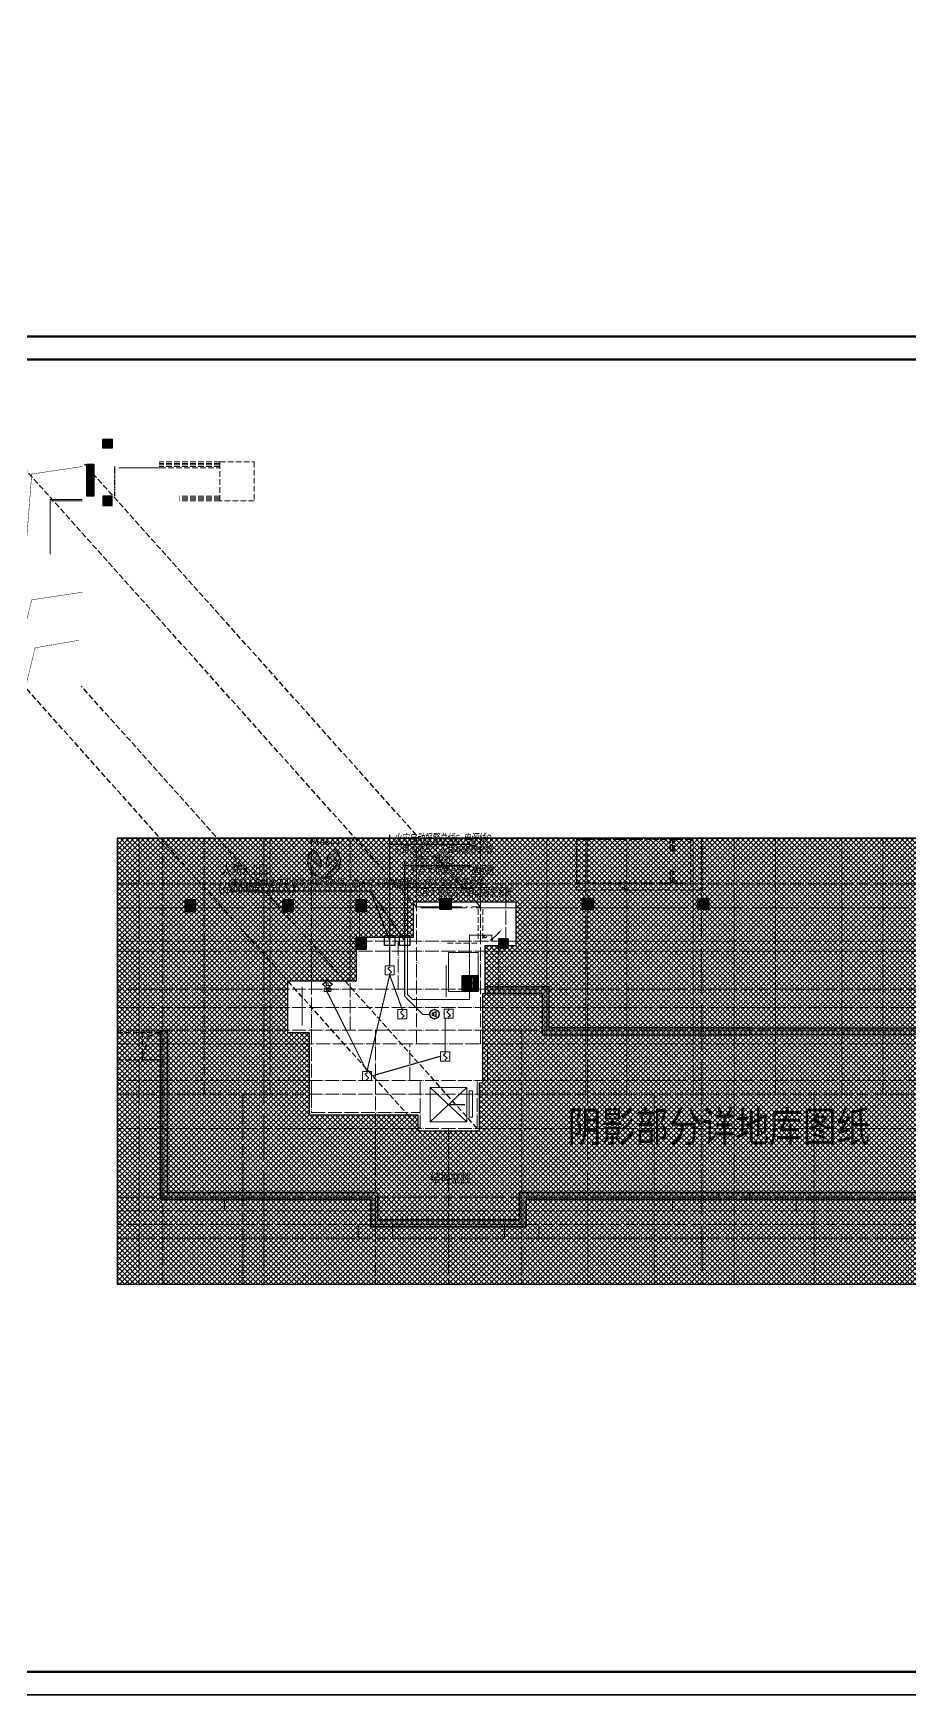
# Model space of a CAD drawing. Extents: x 3002737 to 4077523, y -995787 to -7267.
# Drawn here: x 3041366 to 3079713, y -875987 to -803319 of the extents above; entities that cross this region are included whole.
import ezdxf
from ezdxf.enums import TextEntityAlignment as Align
from ezdxf.xclip import XClip

# ---------------------------------------------------------------- set-up
doc = ezdxf.new("R2010")
doc.units = 0
doc.header["$LTSCALE"] = 1000
doc.header["$MEASUREMENT"] = 0
doc.header["$XCLIPFRAME"] = 2
for name, pattern in [('#P_--_20B1_001_t3$0$DASH', [0.35, 0.25, -0.1]), ('__DASH', [0.35, 0.25, -0.1]), ('DASH', [0.35, 0.25, -0.1]), ('DOTE', [2.4200000000000004, 2, -0.2, 0.02, -0.2]), ('HIDDEN', [0.375, 0.25, -0.125])]:
    doc.linetypes.add(name, pattern=pattern)
doc.layers.get('0').update_dxf_attribs({"linetype": 'CONTINUOUS'})
for name, color, linetype in [('!!电气', 1, 'CONTINUOUS'), ('!校对', 2, 'CONTINUOUS'), ('0-R-口部编号', 211, 'CONTINUOUS'), ('0-R-风井', 2, 'CONTINUOUS'), ('0-R疏散口', 20, 'CONTINUOUS'), ('0-R防护单元标注', 2, 'CONTINUOUS'), ('DIM-照明', 7, 'CONTINUOUS'), ('EQUIP-安防', 3, 'CONTINUOUS'), ('EQUIP-广播', 3, 'CONTINUOUS'), ('HS-A-停车位（标准）', 9, 'CONTINUOUS'), ('LWIRE', 4, 'CONTINUOUS'), ('S-砼墙', 40, 'CONTINUOUS'), ('text', 7, 'CONTINUOUS'), ('VPIPE-雨水', 4, 'DASH'), ('WIRE-消防', 4, 'CONTINUOUS'), ('WIRE-消防广播', 4, 'DOTE'), ('WIRE-照明', 2, 'CONTINUOUS'), ('人防集水坑', 11, 'CONTINUOUS'), ('审核', 1, 'CONTINUOUS'), ('疏散口', 20, 'CONTINUOUS')]:
    doc.layers.add(name, color=color, linetype=linetype)
for name, color, linetype, lineweight in [('3.5方案汇报，与郭总、侯月琴确定户型_t8$0$STAIR', 2, 'CONTINUOUS', 18), ('DOTE', 19, 'DOTE', 9), ('EQUIP-消防', 3, 'CONTINUOUS', 20), ('PUB_HATCH', 8, 'CONTINUOUS', 9), ('STAIR', 252, 'CONTINUOUS', 20), ('WINDOW', 146, 'CONTINUOUS', 20), ('图框', 147, 'CONTINUOUS', 20), ('填充', 251, 'CONTINUOUS', 5), ('平面-看线', 252, 'CONTINUOUS', 15), ('排水', 252, 'CONTINUOUS', 20), ('砼柱', 2, 'CONTINUOUS', 35)]:
    doc.layers.add(name, color=color, linetype=linetype, lineweight=lineweight)
doc.layers.add('yichutu', color=7, linetype='CONTINUOUS', true_color=0xffffff, plot=False)
doc.styles.add('-宋体', font='', dxfattribs={"width": 0.8})
doc.styles.add('_TEL_DIM', font='SIMPLEX', dxfattribs={"width": 0.8, "height": 3.5, "bigfont": 'HZTXT'})
doc.styles.add('HZTXT', font='gbeitc.shx', dxfattribs={"width": 0.8, "height": 400, "bigfont": 'hztxt.shx'})
doc.styles.get("Standard").update_dxf_attribs({"font": 'gbenor.shx', "bigfont": 'gbcbig.shx'})
doc.styles.add('黑体', font='simhei.ttf')
doc.styles.get('-宋体').set_extended_font_data('SimSun')

# ---------------------------------------------------------------- blocks, each defined once
blk = doc.blocks.new('A$C1DD019F9')
at = {"layer": '疏散口'}
h = blk.add_hatch(color=256, dxfattribs=at)
edge = h.paths.add_edge_path()
edge.add_line((1657.837590239942, 3315.723901660649), (367.3306208625436, 2025.216944172512))
edge.add_arc((562.7390984487897, 1829.808464785995), 276.3493204781321, 134.999999736071, 315.0000450135555)
edge.add_line((758.1477304548025, 1634.400139819365), (1381.488251060247, 2257.740654682275))
edge.add_arc((-487.2515846193137, 1989.868379143272), 1887.841129295078, -24.12321173134552, 8.157426411511608, ccw=False)
edge.add_arc((-487.2518275084583, 1989.868449001487), 1887.841379523462, 303.5961554791981, 335.8767893464231, ccw=False)
edge.add_arc((1657.83757689014, 1657.627985069564), 1658.095916591085, 89.99999953869542, 228.4172749558772, ccw=False)
h = blk.add_hatch(color=256, dxfattribs=at)
edge = h.paths.add_edge_path()
edge.add_line((1657.837590239942, 3315.723901660649), (2948.344559617341, 2025.216944172512))
edge.add_arc((2752.936082031095, 1829.808464785995), 276.3493204781321, -135.00004501355562, 45.000000263928996, ccw=False)
edge.add_line((2557.527450025082, 1634.400139819365), (1934.186929419636, 2257.740654682275))
edge.add_arc((3802.926765099197, 1989.868379143272), 1887.841129295078, 171.8425735884883, 204.1232117313454)
edge.add_arc((3802.927007988342, 1989.868449001489), 1887.841379523464, 204.123210653577, 236.403844520802)
edge.add_arc((1657.837603589745, 1657.627985069564), 1658.095916591085, 311.5827250441228, 450.0000004613047)
for points in [[(1657.837590239942, 3315.723901660649), (367.3306208625437, 2025.216944172512, 1.000000395120669), (758.1477304548025, 1634.400139819365), (1381.488251060247, 2257.740654682275, -0.1417897514410627), (1235.721885070204, 1218.307265423704, -0.141789732410033), (557.3581269979476, 417.3751685111782, -0.6899650482418342), (1657.837590239942, 3315.723901660649)], [(1657.837590239942, 3315.723901660649), (2948.344559617341, 2025.216944172512, -1.000000395120669), (2557.527450025082, 1634.400139819365), (1934.186929419636, 2257.740654682275, 0.1417897514410627), (2079.953295409679, 1218.307265423704, 0.141789732410033), (2758.317053481937, 417.3751685111782, 0.6899650482418342), (1657.837590239942, 3315.723901660649)]]:
    blk.add_lwpolyline(points, format="xyb", close=True, dxfattribs=at)
blk = doc.blocks.new('TYUIYOIUO')
at = {"layer": '0-R-风井', "linetype": '__DASH'}
for p, q in [((-176845.2648744954, 752267.982219515), (-172262.26606619, 752267.982219515)), ((-172262.26606619, 752267.982219515), (-172262.26606619, 751067.982219515)), ((-171462.26606619, 752267.982219515), (-172262.26606619, 752267.982219515)), ((-171462.26606619, 751067.982219515), (-171462.26606619, 752267.982219515)), ((-177645.2648744954, 751067.982219515), (-172262.26606619, 751067.982219515)), ((-172262.26606619, 751067.982219515), (-171462.26606619, 751067.982219515)), ((-171462.26606619, 751067.982219515), (-172262.26606619, 751067.982219515))]:
    blk.add_line(p, q, dxfattribs=at)
blk.add_lwpolyline([(-171462.2654039526, 752267.9820795364), (-172010.2674376408, 752096.4550322909), (-172262.26606619, 751067.982219515)], dxfattribs=at)
blk = doc.blocks.new('A$C25A378E3')
at = {"layer": 'HS-A-停车位（标准）', "linetype": 'DASH'}
for p, q in [((299.9288666398497, 4280.200665866025), (299.9276344913524, 4120.200664976728)), ((299.9276344913524, 4120.200664976728), (799.9273485837039, 4120.008946264163)), ((299.9282505712472, 4200.200665451237), (799.9279646449722, 4200.00894667895)), ((299.9288666398497, 4280.200665866025), (799.9285807174165, 4280.00894703425)), ((799.9285807174165, 4280.00894703425), (799.9273485837039, 4120.008946264163)), ((1699.929113851395, 4280.193678615266), (1699.927881702897, 4120.19367778569)), ((1699.927881702897, 4120.19367778569), (2199.927595795365, 4120.001958953799)), ((1699.928497782676, 4200.193678200361), (2199.928211856517, 4200.001959428308)), ((1699.929113851395, 4280.193678615266), (2199.928827928961, 4280.001959843212)), ((2199.928827928961, 4280.001959843212), (2199.927595795365, 4120.001958953799)), ((300.0205537431175, 1700.046125917463), (-199.9740653929766, 2550.049336581258)), ((2200.020893819514, 1700.035927985562), (2700.026429273654, 2550.032717227354))]:
    blk.add_line(p, q, dxfattribs=at)
for points in [[(1.164153218269348e-10, 5499.999999999884), (2499.999999842257, 5499.971898506512), (2499.938176556607, -0.02810114610474557), (-0.06182328553404659, 3.472669050097466e-07)], [(299.9943796824664, 4999.996627852321), (2199.994379562442, 4999.975270717288), (2199.938176575466, -0.02472896687686443), (299.9381766954903, -0.003371831844560802)]]:
    blk.add_lwpolyline(points, close=True, dxfattribs=at)
blk = doc.blocks.new('A$C24B36177')
for points in [[(8033.00957166939, -57549.99999965215), (7583.00957166939, -57549.99999965215), (7583.00957166939, -58049.99999965215), (8033.00957166939, -58049.99999965215)], [(12308.00957166939, -57549.99999965215), (11858.00957166939, -57549.99999965215), (11858.00957166939, -58049.99999965215), (12308.00957166939, -58049.99999965215)], [(15508.00957167544, -57549.99999965215), (15058.00957167544, -57549.99999965215), (15058.00957167544, -58049.99999965215), (15508.00957167544, -58049.99999965215)], [(18725.00000000093, -57499.99999965215), (18725.00000000093, -57949.99999965215), (19225.00000000093, -57949.99999965215), (19225.00000000093, -57499.99999965215)], [(24950.00000000093, -57499.99999965215), (24950.00000000093, -57949.99999965215), (25450.00000000093, -57949.99999965215), (25450.00000000093, -57499.99999965215)], [(30000.00000000093, -57499.99999965215), (30000.00000000093, -57949.99999965215), (30500.00000000093, -57949.99999965215), (30500.00000000093, -57499.99999965215)], [(15508.00957167544, -59195.67061941), (15058.00957167544, -59195.67061941), (15058.00957167544, -59695.67061941), (15508.00957167544, -59695.67061941)], [(21708.00957167544, -59245.67061941), (21308.00957167544, -59245.67061941), (21308.00957167544, -59645.67061941), (21708.00957167544, -59645.67061941)]]:
    blk.add_hatch(color=252).paths.add_polyline_path(points)
at = {"layer": '砼柱', "color": 252, "lineweight": 35}
for points in [[(8033.00957166939, -57549.99999965215), (7583.00957166939, -57549.99999965215), (7583.00957166939, -58049.99999965215), (8033.00957166939, -58049.99999965215)], [(12308.00957166939, -57549.99999965215), (11858.00957166939, -57549.99999965215), (11858.00957166939, -58049.99999965215), (12308.00957166939, -58049.99999965215)], [(15508.00957167544, -57549.99999965215), (15058.00957167544, -57549.99999965215), (15058.00957167544, -58049.99999965215), (15508.00957167544, -58049.99999965215)], [(18725.00000000093, -57499.99999965215), (18725.00000000093, -57949.99999965215), (19225.00000000093, -57949.99999965215), (19225.00000000093, -57499.99999965215)], [(24950.00000000093, -57499.99999965215), (24950.00000000093, -57949.99999965215), (25450.00000000093, -57949.99999965215), (25450.00000000093, -57499.99999965215)], [(30000.00000000093, -57499.99999965215), (30000.00000000093, -57949.99999965215), (30500.00000000093, -57949.99999965215), (30500.00000000093, -57499.99999965215)], [(15508.00957167544, -59195.67061941), (15058.00957167544, -59195.67061941), (15058.00957167544, -59695.67061941), (15508.00957167544, -59695.67061941)], [(21708.00957167544, -59245.67061941), (21308.00957167544, -59245.67061941), (21308.00957167544, -59645.67061941), (21708.00957167544, -59645.67061941)]]:
    blk.add_lwpolyline(points, close=True, dxfattribs=at)
blk = doc.blocks.new('FSFSFASFSFESFSEF')
at = {"layer": '人防集水坑', "ltscale": 0.8}
h = blk.add_hatch(dxfattribs=at)
h.set_pattern_fill('GRATE', color=256, scale=75, style=0)
h.set_pattern_definition([(270, (-806039.3574039747, 23438904.07928268), (59.53125, -1.822618869043522e-14), []), (360, (-806039.3574039747, 23438904.07928268), (8.748522416193854e-14, 238.125), [])])
h.paths.add_polyline_path([(286466.5787021541, 761315.5335229017), (287066.5787021541, 761315.5335229017), (287066.5787021541, 760715.5335229017), (286466.5787021541, 760715.5335229017)])
at = {"layer": '人防集水坑'}
for points in [[(287116.5787021541, 760665.5335229017), (286416.5787021541, 760665.5335229017), (286416.5787021541, 761365.5335229017), (287116.5787021541, 761365.5335229017)], [(287066.5787021541, 760715.5335229017), (286466.5787021541, 760715.5335229017), (286466.5787021541, 761315.5335229017), (287066.5787021541, 761315.5335229017)]]:
    blk.add_lwpolyline(points, close=True, dxfattribs=at)
at = {"layer": '排水'}
blk.add_lwpolyline([(285816.5787021536, 760665.5335229018), (287116.5787021536, 760665.5335229018), (287116.5787021534, 762365.5335229018), (285816.5787021534, 762365.5335229018)], close=True, dxfattribs=at)
blk = doc.blocks.new('A$C74D73064')
at = {"layer": 'S-砼墙', "linetype": 'ByBlock'}
h = blk.add_hatch(color=252, dxfattribs=at)
h.dxf.hatch_style = 1
h.paths.add_polyline_path([(120813.0446735101, 23073.58569761738), (120813.0446735101, 22773.58569761738), (123313.0446743381, 22773.58569761738), (123313.0446743381, 20973.58569842193), (132389.0566211403, 20973.58570694039), (132389.0566207753, 21273.58570694039), (123613.0446743381, 21273.58569878701), (123613.0446743381, 23073.58569761738)])
h = blk.add_hatch(color=252, dxfattribs=at)
h.dxf.hatch_style = 1
h.paths.add_polyline_path([(142613.0701628977, 23073.58569761738), (142613.0701628977, 22773.58569761738), (140113.0701620698, 22773.58569761738), (140113.0701620698, 20973.58569842193), (131037.0582152675, 20973.58570694039), (131037.0582156326, 21273.58570694039), (139813.0701620698, 21273.58569878701), (139813.0701620698, 23073.58569761738)])
h = blk.add_hatch(color=252, dxfattribs=at)
h.dxf.hatch_style = 1
h.paths.add_polyline_path([(132397.3616232752, 14073.585692161), (122313.0446736767, 14073.58569050278), (122313.0446735203, 12873.58569222968), (116113.0446758427, 12873.58569303458), (116113.0446763913, 14073.58569720155), (106913.0446720374, 14073.58570140856), (106913.0446720374, 21162.71327298798), (106613.0446720374, 21162.71327298798), (106613.0446720374, 13773.5857015457), (115813.0446763443, 13773.5856973395), (115813.0446757957, 12573.58569307462), (122613.0446734811, 12573.58569219057), (122613.0446736376, 13773.58569056494), (132397.3616233371, 13773.585692161)])
h = blk.add_hatch(color=252, dxfattribs=at)
h.dxf.hatch_style = 1
h.paths.add_polyline_path([(131028.7532131326, 14073.585692161), (141113.0701627311, 14073.58569050278), (141113.0701628876, 12873.58569222968), (147313.0701605651, 12873.58569303458), (147313.0701600165, 14073.58569720155), (156513.0701643705, 14073.58570140856), (156513.0701643705, 21162.71327298798), (156813.0701643705, 21162.71327298798), (156813.0701643705, 13773.5857015457), (147613.0701600636, 13773.5856973395), (147613.0701606121, 12573.58569307462), (140813.0701629267, 12573.58569219057), (140813.0701627702, 13773.58569056494), (131028.7532130707, 13773.585692161)])
at = {"layer": '填充'}
h = blk.add_hatch(dxfattribs=at)
h.set_pattern_fill('ANSI37', color=252, scale=100, style=0)
h.set_pattern_definition([(45, (953418.0689988486, -464688.2486653434), (-112.2532015133644, 112.2532015133644), []), (135, (953418.0689988486, -464688.2486653434), (-112.2532015133644, -112.2532015133644), [])])
h.paths.add_polyline_path([(115163.0337328772, 25223.58584189462), (115163.0337328687, 23323.58563984465), (112162.9439277471, 23323.58563984546), (112162.9439277444, 21073.60118549049), (113113.1169890254, 21073.56907853892), (113113.0592479145, 17473.62538959773), (117863.0349432965, 17473.56139976659), (117863.0312784122, 16773.59377983701), (120563.0336433345, 16773.59252153302), (120563.0360961088, 18873.65326665656), (120713.0863819981, 18873.52454982989), (120713.0837655098, 22773.53190565179), (120813.030525555, 22773.6394634454), (120813.035433386, 24873.58587426262), (122162.7863947467, 24871.42321983527), (122162.7777399082, 26768.17206862045), (117663.0336165932, 26775.40211124648), (117663.033622301, 25223.58963364828)], flags=16)
h.paths.add_polyline_path([(104713.0339225736, 29573.58821820468), (158713.0207901149, 29573.58821820468), (158713.0207901149, 10073.58821938152), (104713.0339225736, 10073.58821938152)])
at = {"color": 252}
for points in [[(104713.0339225736, 29573.58821820468), (158713.0207901149, 29573.58821820468), (158713.0207901149, 10073.58821938152), (104713.0339225736, 10073.58821938152)], [(115163.0337328772, 25223.58584189462), (115163.0337328687, 23323.58563984465), (112162.9439277471, 23323.58563984546), (112162.9439277444, 21073.60118549049), (113113.1169890254, 21073.56907853892), (113113.0592479145, 17473.62538959773), (117863.0349432965, 17473.56139976659), (117863.0312784122, 16773.59377983701), (120563.0336433345, 16773.59252153302), (120563.0360961088, 18873.65326665656), (120713.0863819981, 18873.52454982989), (120713.0837655098, 22773.53190565179), (120813.030525555, 22773.6394634454), (120813.035433386, 24873.58587426262), (122162.7863947467, 24871.42321983527), (122162.7777399082, 26768.17206862045), (117663.0336165932, 26775.40211124648), (117663.033622301, 25223.58963364828)]]:
    blk.add_lwpolyline(points, close=True, dxfattribs=at)
at = {"layer": '3.5方案汇报，与郭总、侯月琴确定户型_t8$0$STAIR', "color": 252}
for p, q in [((120013.0339389597, 18673.57902331755), (118413.0339389592, 17173.57902331895)), ((118413.0339389592, 18673.57902331755), (120013.0339389597, 17173.57902331895))]:
    blk.add_line(p, q, dxfattribs=at)
for points in [[(118413.0339389592, 17173.57902331895), (118413.0339389592, 18673.57902331755), (120013.0339389597, 18673.57902331755), (120013.0339389597, 17173.57902331895)], [(120113.0339389502, 17373.57902343443), (120113.0339389502, 18523.5790234349), (120263.033938953, 18523.5790234349), (120263.033938953, 17373.57902343443)]]:
    blk.add_lwpolyline(points, close=True, dxfattribs=at)
at = {"layer": 'DOTE', "color": 252}
for p, q in [((105680.0351011311, 54519.25646164967), (105680.0351011311, 8148.876076509594)), ((111130.0351011312, 54519.25646164967), (111130.0351011312, 8148.87607650971)), ((125240.0351011325, 54519.25646164967), (125305.0351011325, 8148.87607650971)), ((130240.0351011315, 54519.25646164967), (130305.0351011315, 8148.87607650971)), ((196116.043700602, 26519.29986870533), (-86385.24772744626, 26519.29986870522)), ((117813.0342295325, 26573.58858742355), (120613.0342338523, 26573.58858742344))]:
    blk.add_line(p, q, dxfattribs=at)
at = {"layer": 'DOTE', "color": 252, "linetype": 'DOTE', "ltscale": 0.3}
for p, q in [((113212.6522477574, 18373.86246106948), (113212.6522500894, 17573.8625362569)), ((113212.6522477887, 17573.8625362569), (117962.4579987339, 17573.86255010299))]:
    blk.add_line(p, q, dxfattribs=at)
at = {"layer": 'S-砼墙', "color": 252, "linetype": 'ByBlock'}
for points in [[(120813.0446735101, 23073.58569761738), (120813.0446735101, 22773.58569761738), (123313.0446743381, 22773.58569761738), (123313.0446743381, 20973.58569842193), (132389.0566211403, 20973.58570694039), (132389.0566207753, 21273.58570694039), (123613.0446743381, 21273.58569878701), (123613.0446743381, 23073.58569761738)], [(142613.0701628977, 23073.58569761738), (142613.0701628977, 22773.58569761738), (140113.0701620698, 22773.58569761738), (140113.0701620698, 20973.58569842193), (131037.0582152675, 20973.58570694039), (131037.0582156326, 21273.58570694039), (139813.0701620698, 21273.58569878701), (139813.0701620698, 23073.58569761738)]]:
    blk.add_lwpolyline(points, close=True, dxfattribs=at)
at = {"layer": 'S-砼墙', "color": 252, "lineweight": 35}
for points in [[(132397.3616232752, 14073.585692161), (122313.0446736767, 14073.58569050278), (122313.0446735203, 12873.58569222968), (116113.0446758427, 12873.58569303458), (116113.0446763913, 14073.58569720155), (106913.0446720374, 14073.58570140856), (106913.0446720374, 21162.71327298798), (106613.0446720374, 21162.71327298798), (106613.0446720374, 13773.5857015457), (115813.0446763443, 13773.5856973395), (115813.0446757957, 12573.58569307462), (122613.0446734811, 12573.58569219057), (122613.0446736376, 13773.58569056494), (132397.3616233371, 13773.585692161)], [(131028.7532131326, 14073.585692161), (141113.0701627311, 14073.58569050278), (141113.0701628876, 12873.58569222968), (147313.0701605651, 12873.58569303458), (147313.0701600165, 14073.58569720155), (156513.0701643705, 14073.58570140856), (156513.0701643705, 21162.71327298798), (156813.0701643705, 21162.71327298798), (156813.0701643705, 13773.5857015457), (147613.0701600636, 13773.5856973395), (147613.0701606121, 12573.58569307462), (140813.0701629267, 12573.58569219057), (140813.0701627702, 13773.58569056494), (131028.7532130707, 13773.585692161)]]:
    blk.add_lwpolyline(points, close=True, dxfattribs=at)
at = {"layer": 'STAIR', "color": 252, "linetype": '#P_--_20B1_001_t3$0$DASH'}
for p, q in [((120512.6750830493, 26473.43362693675), (120512.675083077, 25173.82425416785)), ((120712.6750830703, 25173.82425416785), (120712.6699965848, 26473.82416620152)), ((119163.0375650981, 24973.57798508916), (120513.0339390833, 24973.57798461604))]:
    blk.add_line(p, q, dxfattribs=at)
at = {"layer": 'STAIR', "color": 252}
blk.add_lwpolyline([(119103.0329206019, 24015.1139625354), (119103.0252705384, 22633.57843905326)], dxfattribs=at)
at = {"layer": 'WINDOW', "color": 252}
blk.add_line((112812.947745429, 21373.64992184553), (112812.9940717816, 23073.58563984302), dxfattribs=at)
at = {"layer": '填充', "color": 252}
for points in [[(104713.0339225736, 29573.58821820468), (158713.0207901149, 29573.58821820468), (158713.0207901149, 10073.58821938152), (104713.0339225736, 10073.58821938152)], [(115163.0337328772, 25223.58584189462), (115163.0337328687, 23323.58563984465), (112162.9439277471, 23323.58563984546), (112162.9439277444, 21073.60118549049), (113113.1169890254, 21073.56907853892), (113113.0592479145, 17473.62538959773), (117863.0349432965, 17473.56139976659), (117863.0312784122, 16773.59377983701), (120563.0336433345, 16773.59252153302), (120563.0360961088, 18873.65326665656), (120713.0863819981, 18873.52454982989), (120713.0837655098, 22773.53190565179), (120813.030525555, 22773.6394634454), (120813.035433386, 24873.58587426262), (122162.7863947467, 24871.42321983527), (122162.7777399082, 26768.17206862045), (117663.0336165932, 26775.40211124648), (117663.033622301, 25223.58963364828)]]:
    blk.add_lwpolyline(points, close=True, dxfattribs=at)
at = {"color": 252}
for name, p in [('A$C24B36177', (100104.7992927883, 84419.25646130543)), ('FSFSFASFSFESFSEF', (-166603.544763511, -737791.9544918023))]:
    blk.add_blockref(name, p, dxfattribs=at)
at = {"layer": '0-R疏散口', "color": 252, "xscale": -0.4305656706515025, "yscale": 0.4305656706515025, "zscale": 0.4305656706515025, "rotation": 181.4259203059818}
blk.add_blockref('A$C1DD019F9', (113024.1623974966, 29247.61985983886), dxfattribs=at)
at = {"layer": 'HS-A-停车位（标准）', "color": 252}
blk.add_blockref('TYUIYOIUO', (278075.2999756152, -731194.3965097175), dxfattribs=at)
at = {"layer": 'HS-A-停车位（标准）', "color": 252, "linetype": 'DASH', "xscale": -1, "rotation": 269.9993559612105}
blk.add_blockref('A$C25A378E3', (124805.0351014789, 27319.3182849366), dxfattribs=at)
at = {"layer": '0-R-口部编号', "color": 252, "style": '-宋体', "width": 0.75}
for s, p in [('人防2-2口', (109270.4349734171, 27974.05456492212)), ('(战时疏散350人)', (109097.6743380411, 27185.1620802572))]:
    blk.add_text(s, height=450, dxfattribs=at).set_placement(p)
at = {"layer": '0-R疏散口', "color": 252, "style": '-宋体', "width": 0.75}
blk.add_text('疏散口', height=450, dxfattribs=at).set_placement((113100.2447193355, 29316.4898346425))
at = {"layer": '0-R防护单元标注', "color": 252, "style": '-宋体', "width": 0.8}
blk.add_text('结构空腔', height=405, dxfattribs=at).set_placement((118411.6359662532, 14504.12095285417))
blk = doc.blocks.new('HFHFTHFD')
at = {"layer": 'DOTE', "linetype": 'DOTE', "ltscale": 0.3}
for p, q in [((420616.5787028493, 612948.8100463543), (420616.5787028495, 593448.8100475312)), ((422416.5787019647, 601748.8100391305), (422416.5787019647, 612948.8100463543)), ((425316.5787020741, 601748.8100473222), (425316.5787020741, 612948.8100463543)), ((427116.5787021646, 601748.8100473222), (427116.5787027501, 612948.8100463543)), ((428816.5787016117, 604548.8100388076), (428816.5787015849, 612948.8100463543)), ((431716.5787021924, 603949.0803065526), (431716.5787021923, 612948.8100463543)), ((434516.5787031293, 603949.0803065526), (434516.5787031293, 612948.8100463543)), ((437416.57870371, 604548.8100388076), (437416.5787037368, 612948.8100463543)), ((439116.5787031571, 601748.8100473222), (439116.5787025715, 612948.8100463543)), ((440916.5787032476, 601748.8100473222), (440916.5787032476, 612948.8100463543)), ((443816.578703357, 601748.8100391305), (443816.5787033571, 612948.8100463543)), ((445616.5787024723, 612948.8100463543), (445616.5787024723, 593448.8100475312)), ((447416.5787015875, 601748.8100391305), (447416.5787015874, 612948.8100463543)), ((450316.5787016969, 601748.8100473222), (450316.5787016969, 612948.8100463543)), ((452116.5787017875, 601748.8100473222), (452116.578702373, 612948.8100463543)), ((453816.5787012345, 604548.8100388076), (453816.5787012078, 612948.8100463543)), ((456716.5787018152, 603949.0803065526), (456716.5787018152, 612948.8100463543)), ((459516.5787027521, 603949.0803065526), (459516.5787027522, 612948.8100463543)), ((462416.5787033328, 604548.8100388076), (462416.5787033596, 612948.8100463543)), ((464116.57870278, 601748.8100473222), (464116.5787021944, 612948.8100463543)), ((465916.5787028704, 601748.8100473222), (465916.5787028704, 612948.8100463543)), ((468816.5787029798, 601748.8100391305), (468816.5787029798, 612948.8100463543)), ((470616.5787020952, 612948.8100463543), (470616.5787020951, 593448.8100475312)), ((472616.5787020951, 610948.8100463543), (418616.5787028495, 610948.8100463543)), ((429216.5787418562, 608448.8079394411), (429216.5792071599, 610948.8075475836)), ((435616.5800621139, 608448.8079394314), (435616.5805274176, 610948.8075475739)), ((455616.5773428306, 608448.8079394314), (455616.5768775269, 610948.8075475739)), ((462016.5786630883, 608448.8079394411), (462016.5781977847, 610948.8075475836)), ((472616.5787020951, 608448.8100463543), (418616.5787028495, 608448.8100463543)), ((430916.5787021924, 606348.8100465569), (430916.5787021922, 608448.8100463543)), ((435316.5787031294, 606348.8100465569), (435316.5787031293, 608448.8100463543)), ((472616.5787020951, 607998.8100463543), (418616.5787028495, 607998.8100463543)), ((455916.5787018151, 606348.8100465569), (455916.5787018152, 607998.8100463542)), ((460316.5787027521, 606348.8100465569), (460316.5787027522, 607998.8100463542)), ((472616.5787020951, 606348.8100465569), (418616.5787028495, 606348.8100465569)), ((472616.5787020951, 605548.8100406288), (418616.5787028495, 605548.8100406289)), ((472616.5787020951, 604548.8100471114), (418616.5787028495, 604548.8100471116)), ((418616.5787028495, 603949.0803176122), (472616.5787020951, 603949.0802720234)), ((429916.7956125877, 604548.8100471115), (429916.5572264311, 593448.8100475312)), ((431416.5779594908, 602348.8100463725), (431416.5779592263, 603948.8100463734)), ((434816.5794645891, 602348.8100463725), (434816.5794648536, 603948.8100463734)), ((436316.361792734, 604548.8100471115), (436316.6001788905, 593448.8100475312)), ((454916.7956122105, 604548.8100471115), (454916.5572260541, 593448.8100475312)), ((456416.5779403554, 602348.8100463725), (456416.5779400909, 603948.8100463734)), ((459816.5794454537, 602348.8100463725), (459816.5794457182, 603948.8100463734)), ((461316.3617923568, 604548.8100471115), (461316.6001785134, 593448.8100475312)), ((472616.5787020951, 602348.8100463724), (418616.5787028495, 602348.8100463726)), ((472616.5787020951, 601748.8100473221), (418616.5787028495, 601748.8100473222)), ((424116.5787026776, 601748.8100392178), (424116.5787026776, 593448.8100475312)), ((431866.5787074884, 600248.8100463784), (431866.5787075731, 602348.8100463543)), ((434366.5786978334, 600248.8100463304), (434366.5786977486, 602348.8100463543)), ((442116.5787120232, 601748.8100392178), (442116.5787120232, 593448.8100475312)), ((449116.5786929213, 601748.8100392178), (449116.5786929213, 593448.8100475312)), ((456866.5787071111, 600248.8100463304), (456866.5787071959, 602348.8100463543)), ((459366.5786974561, 600248.8100463784), (459366.5786973714, 602348.8100463543)), ((467116.5787022669, 601748.8100392178), (467116.5787022669, 593448.8100475312)), ((472616.5787020951, 600248.810045596), (418616.5787028495, 600248.8100466327)), ((433116.5787096269, 600248.8100463543), (433116.5787096269, 593448.8100475312)), ((458116.5786953176, 600248.8100463543), (458116.5786953176, 593448.8100475312)), ((472616.5787020951, 597248.8100389724), (418616.5787028495, 597248.8100389724)), ((472616.5787020951, 596648.8100389723), (418616.5787028495, 596648.8100389723)), ((423316.5787026776, 597248.8100389725), (423316.5787026776, 596648.8100389723)), ((442916.5787231674, 597248.8100389725), (442916.5787231674, 596648.8100389723)), ((448316.5786817771, 597248.8100389725), (448316.5786817771, 596648.8100389723)), ((467916.5787022669, 597248.8100389725), (467916.578702267, 596648.8100389723)), ((472616.5787020951, 596048.810047531), (418616.5787028495, 596048.810047531)), ((429166.6130644571, 596048.8100475312), (429166.6001787189, 595448.8100475312)), ((430666.5829980801, 596048.8100475312), (430666.5958838182, 595448.8100475312)), ((435566.574427765, 596048.8100475312), (435566.5615420268, 595448.8100475312)), ((437066.544361388, 596048.8100475312), (437066.5572471261, 595448.8100475312)), ((454166.6130435566, 596048.8100475312), (454166.6001578184, 595448.8100475312)), ((455666.5829771796, 596048.8100475312), (455666.5958629177, 595448.8100475312)), ((460566.5744068645, 596048.8100475312), (460566.5615211263, 595448.8100475312)), ((462066.5443404875, 596048.8100475312), (462066.5572262256, 595448.8100475312)), ((472616.5787020951, 595448.810047531), (418616.5787028495, 595448.8100475312))]:
    blk.add_line(p, q, dxfattribs=at)
blk = doc.blocks.new('A$C110D7C8B')
h = blk.add_hatch()
h.set_pattern_fill('ANSI32', color=252, scale=7, angle=135)
h.set_pattern_definition([(180, (-705542.5179923946, -984740.2321152245), (-3.552713678800501e-15, -33.33750000000001), []), (180, (-705553.6304971946, -984729.1196104245), (-3.552713678800501e-15, -33.33750000000001), [])])
h.paths.add_polyline_path([(50, -1350.000000041677), (250.0000000000582, -1350.000000041677), (249.9999999999418, -50), (50, -50)])
at = {"color": 252}
for points in [[(0, 0), (300, 0), (300, -1400.000000041677), (0, -1400.000000041677)], [(50, -50), (250, -50), (250, -1350.000000041677), (50, -1350.000000041677)]]:
    blk.add_lwpolyline(points, close=True, dxfattribs=at)
blk = doc.blocks.new('A$C028C60F5')
at = {"color": 252}
blk.add_lwpolyline([(400.0000000717118, -1.851003617048264e-07), (0, 0), (-1.851003617048264e-07, -400.0000001632143), (399.9999998866115, -400.0000003483146)], close=True, dxfattribs=at)
at = {"layer": 'PUB_HATCH', "color": 252}
blk.add_solid([(-1.851003617048264e-07, -400.0000001632143), (399.9999998866115, -400.0000003483146), (0, 0), (400.0000000717118, -1.851003617048264e-07)], dxfattribs=at)
blk = doc.blocks.new('A$C28781836')
at = {"color": 252, "const_width": 20}
for points in [[(-10119.74675783236, -5500.243901853333), (-9734.167879659159, -530.5246518856147), (-7519.74645551201, -200.2097836569883)], [(-10119.74482251349, -7600.249561245553), (-9734.163560814166, -6030.524345523096), (-7519.742136667017, -5700.209477294469)], [(-9969.746456323192, -9700.245550757623), (-9584.167872510036, -8130.523613388767), (-7669.746456337685, -7800.20874516014)]]:
    blk.add_lwpolyline(points, dxfattribs=at)
at = {"layer": 'STAIR', "color": 252, "linetype": '#P_--_20B1_001_t3$0$DASH'}
for p, q in [((-1500, 0), (-4152.000000014203, 1.047737896442413e-09)), ((-1499.999999999884, -69.99999995273538), (-4152.000000013737, -69.75341075321194)), ((-1500.000000000116, -129.9999999527354), (-4152.000000013388, -129.7534107532119)), ((-1500.000000001164, -200), (-4152.000000012922, -199.9999999989523)), ((-4111.199999980512, -260.0000000090804), (-1500.000000001164, -260.0000000224682)), ((-1500, -1500.000000031665), (-3267.999999990105, -1499.999999998952)), ((-1499.999999999884, -1569.9999999844), (-3267.999999989639, -1569.754457053379)), ((-1500.000000000116, -1629.9999999844), (-3267.999999989115, -1629.754457012867)), ((-1500.000000001164, -1700.000000031665), (-3267.999999989115, -1699.754457054427))]:
    blk.add_line(p, q, dxfattribs=at)
at = {"layer": 'STAIR', "color": 252}
for p, q in [((-5920, -259.9999999997672), (-4111.19999998057, -260.0000000090804)), ((-8869.74283019395, -1700.246588996262), (-7519.746456208813, -1700.246589469374))]:
    blk.add_line(p, q, dxfattribs=at)
at = {"layer": 'STAIR', "color": 252, "linetype": '#P_--_20B1_001_t3$0$DASH'}
blk.add_lwpolyline([(-1500, 0), (0, 0), (0, -1700.000000028405), (-1500, -1700.000000028405)], close=True, dxfattribs=at)
at = {"layer": 'STAIR', "color": 252}
blk.add_lwpolyline([(-7519.746456187801, -1640.246589469374), (-8929.755123912648, -1640.246588975191), (-8929.755124753749, -4040.246135032154)], dxfattribs=at)
at = {"layer": '审核', "color": 252, "linetype": 'HIDDEN', "ltscale": 0.2}
blk.add_line((-6119.755594726943, -200.1547837678809), (-6119.682242507813, -1500.172692473629), dxfattribs=at)
at = {"layer": '平面-看线', "color": 252}
for p, q in [((-1500.000000001164, -200), (-1500, 0)), ((-1500.000000001164, -1700.000000031665), (-1500, -1500.000000031665))]:
    blk.add_line(p, q, dxfattribs=at)
at = {"color": 252, "xscale": -1}
blk.add_blockref('A$C028C60F5', (-6219.744254106772, 999.753149292781), dxfattribs=at)
at = {"color": 252}
for name, p in [('A$C110D7C8B', (-7319.746456009045, -100.2399003441678)), ('A$C028C60F5', (-6619.744458064088, -1500.248004525783))]:
    blk.add_blockref(name, p, dxfattribs=at)
blk = doc.blocks.new('A$C1984283D')
at = {"color": 251, "linetype": '__DASH', "true_color": 0x636466}
for p, q in [((22902.27094201744, 33464.5662420853), (5579.640258559957, 52818.60173579399)), ((25702.27094089426, 33464.56624208507), (8379.640257436782, 52818.60173579399)), ((23052.27163664997, 23764.56650227774), (5729.640953192487, 43118.60199598642)), ((25552.46730292588, 23764.56650227774), (8229.836619468406, 43118.60199598642))]:
    blk.add_line(p, q, dxfattribs=at)
at = {"color": 1}
blk.add_line((24302.46589246136, 24814.55307708576), (25007.80717981746, 24814.55307708576), dxfattribs=at)
for name, p in [('A$C28781836', (15799.38740952499, 52918.84754674369)), ('HFHFTHFD', (-408814.1128116697, -576484.2435578944))]:
    blk.add_blockref(name, p)
ref = blk.add_blockref('A$C74D73064', (-94910.56804271042, 6890.976862527197))
XClip(ref).set_block_clipping_path([(104713.0339338902, 10073.589627109584), (158713.0208014316, 29573.5896259328)])
at = {"layer": 'text', "color": 8, "style": '黑体', "width": 0.8}
blk.add_text('阴影部分详地库图纸', height=1345.89029535865, dxfattribs=at).set_placement((29519.28807449993, 23175.30230136239))
blk = doc.blocks.new('$TelecSys$00000079')
for p, q in [((0.7000000000007276, 0.7000000000007276), (0, 0)), ((0.1041666666678793, 0.1041666666660603), (0.1041666666678793, 0.1041666666660603)), ((-0.1041666666678793, -0.1041666666660603), (-0.1041666666678793, -0.1041666666660603))]:
    blk.add_line(p, q)
at = {"const_width": 0.1425}
blk.add_lwpolyline([(-0.07125000000087311, 0, 1), (0.07125000000087311, 0, 1)], format="xyb", close=True, dxfattribs=at)
blk.add_solid([(0.6300000000010186, 0.7700000000004366), (0.7700000000004366, 0.6299999999991996), (1.150000000001455, 1.149999999999636)])
at = {"width": 0.8, "flags": 9}
blk.add_attdef('A', (0, 0), '', height=2e-05, dxfattribs=at)
blk = doc.blocks.new('$equip$00002474')
for p, q in [((-0.519992380955955, 1.000000338535756e-05), (7.619048119522631e-06, 0.4400100000020757)), ((7.619048119522631e-06, -0.4399899999989429), (-0.519992380955955, 1.000000338535756e-05)), ((7.619048119522631e-06, 0.4400100000020757), (0.5200076190521941, 1.000000338535756e-05)), ((0.5200076190521941, 1.000000338535756e-05), (7.619048119522631e-06, -0.4399899999989429))]:
    blk.add_line(p, q)
at = {"const_width": 0.04}
blk.add_lwpolyline([(7.619048119522631e-06, 0.4400100000020757), (-0.519992380955955, 1.000000338535756e-05), (7.619048119522631e-06, -0.4399899999989429), (0.5200076190521941, 1.000000338535756e-05), (7.619048119522631e-06, 0.4400100000020757), (-0.519992380955955, 1.000000338535756e-05)], dxfattribs=at)
for p in [(-0.519992380955955, 1.000000338535756e-05), (7.619048119522631e-06, 0.4400100000020757), (0.5200076190521941, 1.000000338535756e-05), (7.619048119522631e-06, -0.4399899999989429)]:
    blk.add_point(p)
at = {"color": 7, "style": '_TEL_DIM'}
blk.add_attdef('$TEXT$', text='', height=0.3, dxfattribs=at).set_placement((0.02805548798642121, 0.01213281898526475), align=Align.MIDDLE_CENTER)
at = {"color": 7, "style": '_TEL_DIM', "flags": 1}
blk.add_attdef('A', text='', height=2e-05, dxfattribs=at).set_placement((0, 0), align=Align.MIDDLE_CENTER)
blk = doc.blocks.new('$equip$00002649')
for p, q in [((-0.5, 0.5), (-0.5, -0.5)), ((0.5, 0.5), (-0.5, 0.5)), ((-0.2000000000116415, 0.2000000000043656), (0.04999999998835847, 0.4000000000014552)), ((0, 0), (-0.2000000000116415, 0.2000000000043656)), ((0, 0), (0.1999999999825377, -0.1999999999970896)), ((0.5, -0.5), (0.5, 0.5)), ((-0.5, -0.5), (0.5, -0.5)), ((0.1999999999825377, -0.1999999999970896), (-0.0500000000174623, -0.4000000000014552))]:
    blk.add_line(p, q)
at = {"const_width": 0.04}
blk.add_lwpolyline([(-0.5, 0.5), (0.5, 0.5), (0.5, -0.5), (-0.5, -0.5), (-0.5, 0.5), (0.5, 0.5)], dxfattribs=at)
for p in [(-0.5, 0), (0, 0.5), (0.5, 0), (0, -0.5)]:
    blk.add_point(p)
at = {"color": 7, "flags": 1}
for tag, height, p in [('A', 2e-05, (0, 0)), ('B', 0.4, (0.7619185979783651, -0.207799414958572))]:
    blk.add_attdef(tag, text='', height=height, dxfattribs=at).set_placement(p, align=Align.MIDDLE_CENTER)
blk = doc.blocks.new('$equip$00002463')
for p, q in [((-0.6499999999941792, 0.6500000000014552), (-0.6499999999941792, 0)), ((0.6499999999941792, 0.6500000000014552), (-0.6499999999941792, 0.6500000000014552)), ((-0.6499999999941792, 0), (0.6499999999941792, 0)), ((0.6499999999941792, 0), (0.6499999999941792, 0.6500000000014552))]:
    blk.add_line(p, q)
at = {"const_width": 0.05}
blk.add_lwpolyline([(-0.6499999999941792, 0.6500000000014552), (-0.6499999999941792, 0), (0.6499999999941792, 0), (0.6499999999941792, 0.6500000000014552), (-0.6499999999941792, 0.6500000000014552), (-0.6499999999941792, 0)], dxfattribs=at)
for p in [(-0.6499999999941792, 0.3250000000007276), (0, 0.6500000000014552), (0, 0), (0.6499999999941792, 0.3250000000007276)]:
    blk.add_point(p)
at = {"color": 7, "style": '_TEL_DIM'}
blk.add_attdef('$TEXT$', text='', height=0.3, dxfattribs=at).set_placement((0.006237997877178714, 0.3429758970196417), align=Align.MIDDLE_CENTER)
at = {"color": 7, "style": '_TEL_DIM', "flags": 1}
blk.add_attdef('A', text='', height=2e-05, dxfattribs=at).set_placement((0, 0), align=Align.MIDDLE_CENTER)
blk = doc.blocks.new('$equip$00002341')
for p, q in [((-0.2407308475521859, 0.1357684400209109), (-0.2407308475521859, -0.1442315599779249)), ((-0.2407308475521859, 0.1357684400209109), (-0.100730847552768, 0.1357684400209109)), ((-0.100730847552768, 0.1357684400209109), (0.1671732487156987, 0.2772627560989349)), ((-0.100730847552768, 0.1357684400209109), (-0.100730847552768, -0.1442315599779249)), ((0.1671732487156987, 0.2772627560989349), (0.1671732487156987, -0.2953757882060017)), ((-0.100730847552768, -0.1442315599779249), (-0.2407308475521859, -0.1442315599779249)), ((0.1671732487156987, -0.2953757882060017), (-0.100730847552768, -0.1442315599779249))]:
    blk.add_line(p, q)
at = {"const_width": 0.04}
blk.add_lwpolyline([(-0.5, 0, -1), (0.5, 0, -1), (-0.5, 0, -1.4631756610552)], format="xyb", dxfattribs=at)
blk.add_circle((0, 0), 0.5000000000000145)
for p in [(-0.5, 0), (0, 0.5), (0.5, 0), (0, -0.5)]:
    blk.add_point(p)
at = {"color": 7, "style": '_TEL_DIM', "flags": 1}
blk.add_attdef('A', text='', height=2e-05, dxfattribs=at).set_placement((0, 0), align=Align.MIDDLE_CENTER)

msp = doc.modelspace()

# ---------------------------------------------------------------- linework, layer by layer
at = {"layer": '!!电气'}
msp.add_line((3049962.6054853, -840820.825776319), (3056114.119940238, -840820.825776319), dxfattribs=at)
at = {"layer": '!!电气', "color": 1}
msp.add_line((3056114.119940238, -840820.825776319), (3057614.949013525, -843011.2305116402), dxfattribs=at)
at = {"layer": '!!电气'}
msp.add_lwpolyline([(3056961.299316287, -842991.5912017217), (3056114.119940238, -840820.825776319)], dxfattribs=at)
at = {"layer": '!校对'}
for p, q in [((3060569.077331265, -838795.4805357214), (3056882.225748549, -838795.4805357213)), ((3060520.231234325, -839734.2512313221), (3057517.517809133, -839734.251231322)), ((3057852.822660123, -840583.2807435358), (3057621.668562397, -840808.1142462522)), ((3061191.885707989, -840695.6974948941), (3057737.24561126, -840695.697494894))]:
    msp.add_line(p, q, dxfattribs=at)
at = {"layer": '!校对', "color": 2}
for points in [[(3056732.704440613, -842774.499090476), (3057181.052547936, -842774.499090476), (3057181.052547936, -843215.0660339333), (3056732.704440613, -843215.0660339333)], [(3057392.061235216, -842774.499090476), (3057840.409342539, -842774.499090476), (3057840.409342539, -843215.0660339333), (3057392.061235216, -843215.0660339333)]]:
    msp.add_lwpolyline(points, close=True, dxfattribs=at)
at = {"layer": 'VPIPE-雨水'}
msp.add_circle((3061137.105684243, -842822.0272297143), 55, dxfattribs=at)
at = {"layer": 'WIRE-消防', "linetype": 'Continuous', "const_width": 50}
for points in [[(3056961.299316287, -844104.0211278461), (3056961.299316287, -838365.5951960627)], [(3058719.500044869, -846232.9325870835), (3058403.719982063, -846232.9325870835), (3057615.622064582, -845432.3239291422), (3057615.622064582, -839500.3690209836)], [(3057737.24561126, -840344.755265522), (3057737.24561126, -845360.5300856547), (3057965.802948263, -845579.0855795846), (3060450.65151458, -845579.0855795846), (3060450.65151458, -842768.5027576305), (3061425.380871907, -842768.5027576305), (3061425.380871904, -842971.0781161614)], [(3055966.821875768, -848726.4197650146), (3054219.248520276, -845234.7894556858), (3054219.248520276, -845234.7894556858)], [(3059388.850851094, -847871.8099285312), (3059388.850851094, -846396.6600005835)], [(3056166.821875768, -848926.4197650146), (3059188.850851094, -848057.8274704069), (3059188.850851094, -848057.8274704069)]]:
    msp.add_lwpolyline(points, dxfattribs=at)
at = {"layer": 'WIRE-消防广播'}
msp.add_line((3054687.729592957, -846222.6230204183), (3054687.729592957, -846222.6230204183), dxfattribs=at)
at = {"layer": 'WIRE-照明', "color": 4, "linetype": 'Continuous', "const_width": 50}
for points in [[(3055966.821875768, -848726.4197650146), (3056961.299316287, -844504.0211278461)], [(3056961.299316287, -844504.0211278461), (3057511.502214173, -846019.076210526)]]:
    msp.add_lwpolyline(points, dxfattribs=at)
at = {"layer": 'yichutu', "color": 7, "true_color": 0xffffff}
for points in [[(3032734.978639014, -817586.5741692528), (3032734.978639014, -758186.5741692528), (3116834.978639014, -758186.5741692528), (3116834.978639014, -817586.5741692528)], [(3032734.978639015, -875986.5741692532), (3032734.978639015, -816586.5741692532), (3116834.978639015, -816586.5741692532), (3116834.978639015, -875986.5741692532)], [(3032734.978639015, -935386.5741692537), (3032734.978639015, -875986.5741692537), (3116834.978639015, -875986.5741692537), (3116834.978639015, -935386.5741692537)]]:
    msp.add_lwpolyline(points, close=True, dxfattribs=at)
at = {"layer": '图框'}
for points in [[(3032734.978639015, -758186.5741692532), (3116834.978639015, -758186.5741692532), (3116834.978639015, -817586.5741692532), (3032734.978639015, -817586.5741692532)], [(3032734.978639015, -758186.5741692532), (3116834.978639015, -758186.5741692532), (3116834.978639015, -817586.5741692532), (3032734.978639015, -817586.5741692532)], [(3032734.978639015, -816586.5741692537), (3116834.978639015, -816586.5741692537), (3116834.978639015, -875986.5741692537), (3032734.978639015, -875986.5741692537)], [(3032734.978639015, -816586.5741692537), (3116834.978639015, -816586.5741692537), (3116834.978639015, -875986.5741692537), (3032734.978639015, -875986.5741692537)]]:
    msp.add_lwpolyline(points, close=True, dxfattribs=at)
at = {"layer": '图框', "const_width": 100}
for points in [[(3115834.978639015, -816586.5741692532), (3115834.978639015, -759186.5741692532), (3035234.978639015, -759186.5741692532), (3035234.978639015, -816586.5741692532)], [(3115834.978639015, -874986.5741692537), (3115834.978639015, -817586.5741692537), (3035234.978639015, -817586.5741692537), (3035234.978639015, -874986.5741692537)]]:
    msp.add_lwpolyline(points, close=True, dxfattribs=at)

# ---------------------------------------------------------------- block references
at = {"layer": '!!电气'}
msp.add_blockref('A$C1984283D', (3035234.978639015, -874986.5741692537), dxfattribs=at)
at = {"layer": 'EQUIP-安防', "color": 2, "xscale": 400, "yscale": 400, "zscale": 400}
msp.add_blockref('$equip$00002474', (3054237.444646132, -844915.3589700974), dxfattribs=at).add_auto_attribs({'$TEXT$': 'EL'})
at = {"layer": 'EQUIP-广播', "xscale": 400, "yscale": 400, "zscale": 400}
msp.add_blockref('$equip$00002341', (3058919.019469559, -846219.0762105243), dxfattribs=at)
at = {"layer": 'EQUIP-消防', "color": 1, "xscale": 400, "yscale": 400, "zscale": 400}
for p in [(3056961.299316288, -844304.0211278461), (3057511.502214173, -846219.076210526), (3059537.444194419, -846196.319338326), (3059388.850851094, -848071.8099285312), (3055966.821875768, -848926.4197650146)]:
    msp.add_blockref('$equip$00002649', p, dxfattribs=at)
at = {"layer": 'EQUIP-消防', "color": 7, "xscale": 226.9230769276619, "yscale": 226.9230769276619, "zscale": 226.9230769276619}
msp.add_blockref('$equip$00002463', (3054243.558946463, -845234.7894556858), dxfattribs=at).add_auto_attribs({'$TEXT$': 'I/O'})
at = {"layer": 'LWIRE', "xscale": 400, "yscale": 400, "zscale": 400}
for p in [(3061420.224529903, -842971.0781161614), (3061420.224529906, -842971.0781161616)]:
    msp.add_blockref('$TelecSys$00000079', p, dxfattribs=at)

# ---------------------------------------------------------------- texts
at = {"layer": 'DIM-照明', "style": 'HZTXT', "width": 0.7}
for s, p in [('火灾自动报警总线S+电源线D', (3057133.405928842, -838723.180446089)), ('引自大地库火灾自动报警系统', (3057132.670289353, -839192.4121571931)), ('消防广播线G', (3057843.487525494, -839661.9511416897)), ('引自大地库消防广播回路', (3057842.751886006, -840131.1828527937)), ('引自大地库火灾自动报警系统', (3057994.501038156, -841092.6291163658)), ('消火栓启泵信号线', (3058409.235262907, -840623.3974052618))]:
    msp.add_text(s, height=350, dxfattribs=at).set_placement(p)
at = {"layer": 'DIM-照明', "color": 7, "style": 'HZTXT', "width": 0.7}
msp.add_text('穿越人防墙体应采取防护密闭处理，做法详人防地库图纸”', height=350, dxfattribs=at).set_placement((3049964.351268855, -840697.1710965447, 1500))

doc.saveas('drawing.dxf')
